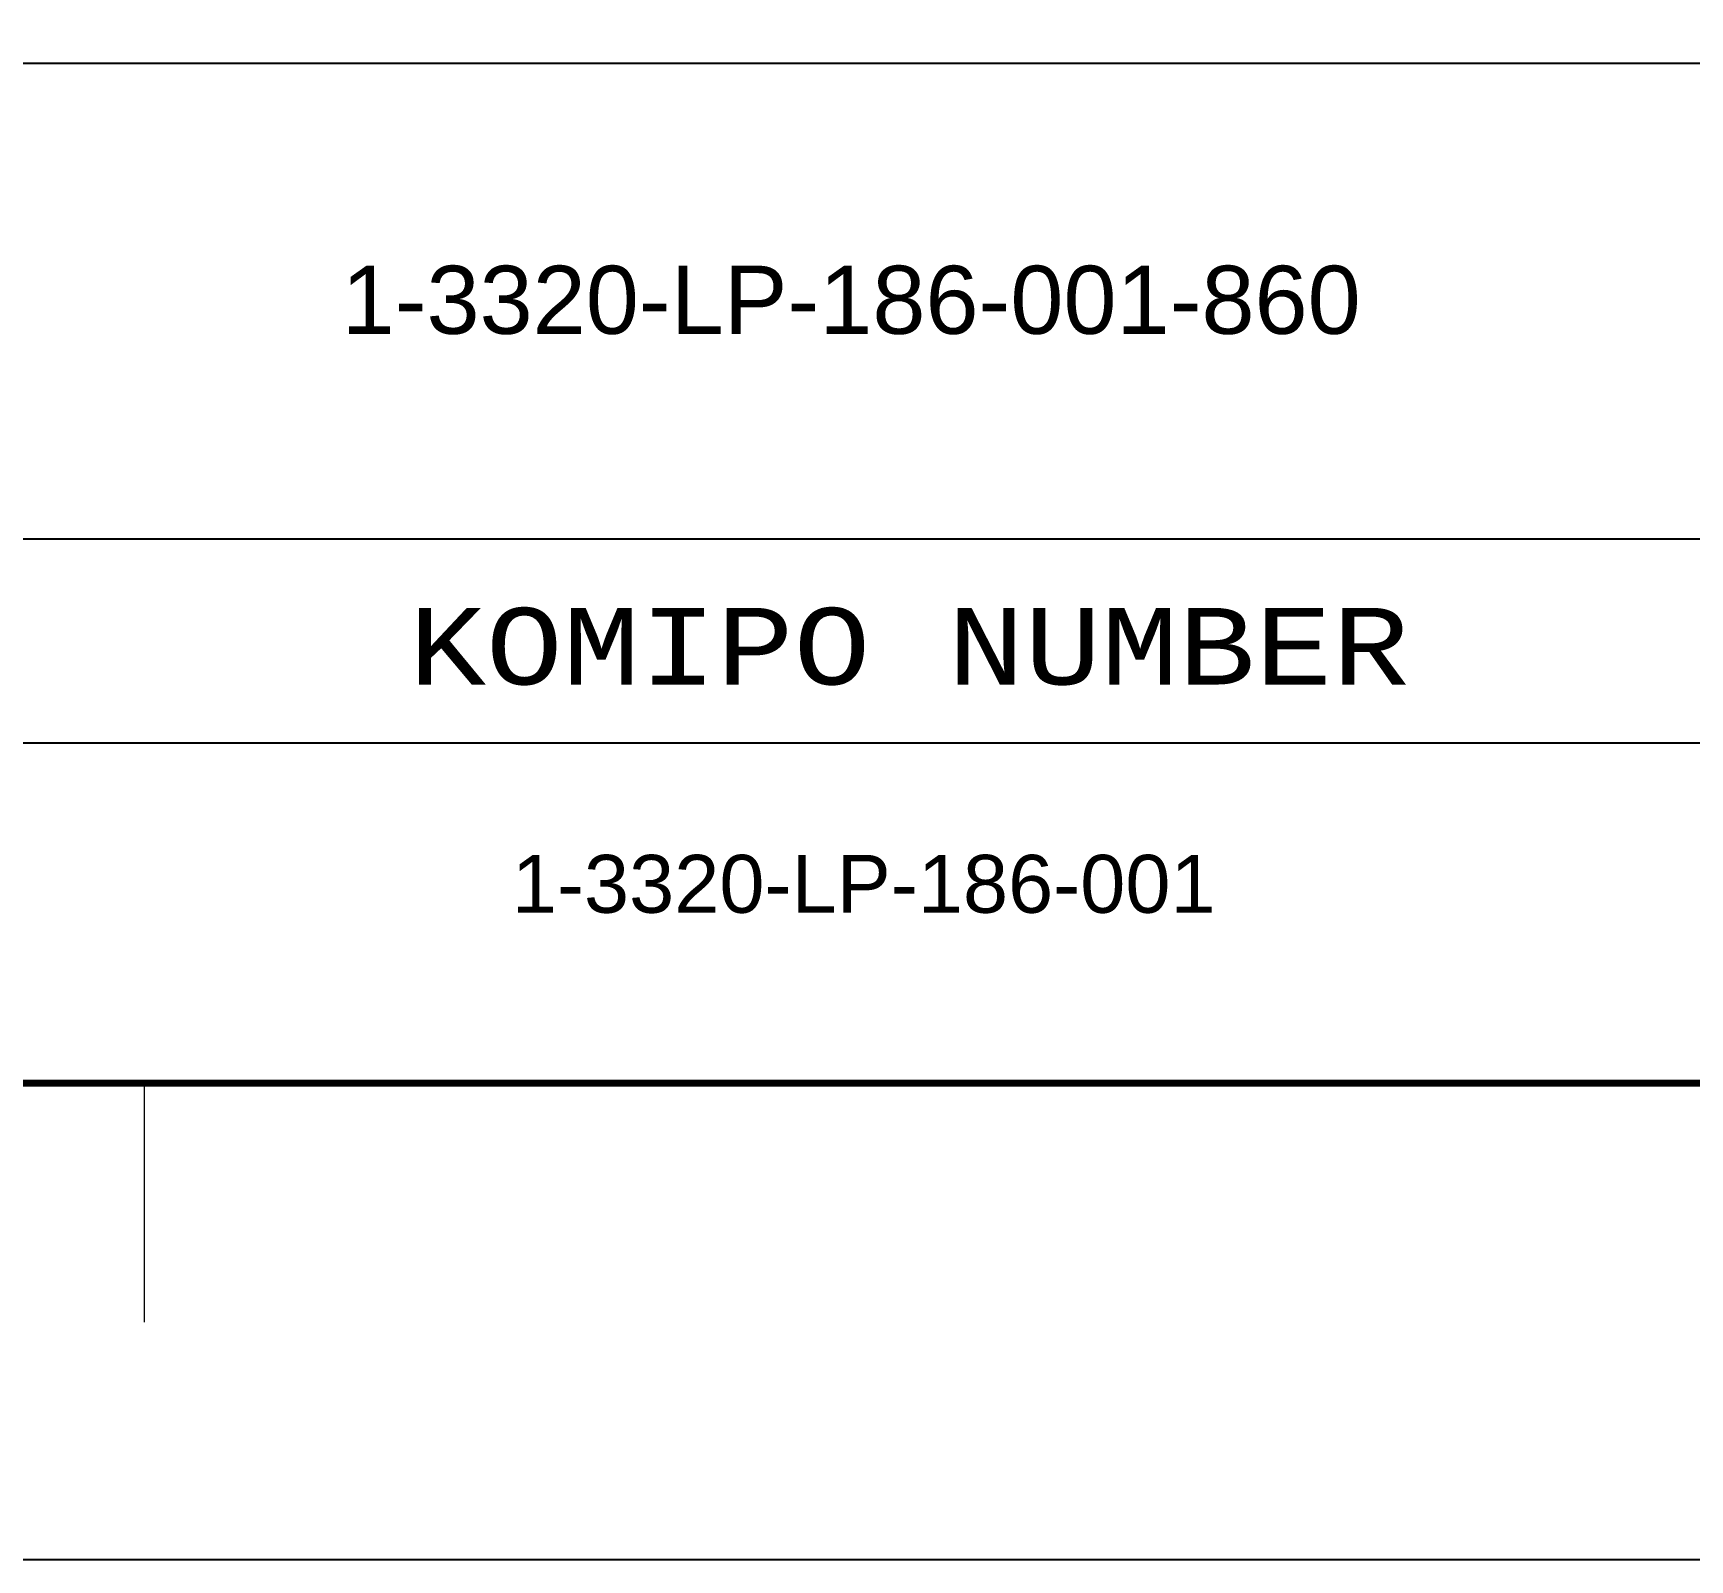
# Model space of a CAD drawing. Header units: inches. Extents: x 0 to 841, y 0 to 594.
# Drawn here: x 724.74 to 773.41, y 0 to 44.83 of the extents above; entities that cross this region are included whole.
import ezdxf
from ezdxf.enums import TextEntityAlignment as Align

# ---------------------------------------------------------------- set-up
doc = ezdxf.new("R2010")
doc.units = ezdxf.units.IN
doc.header["$MEASUREMENT"] = 0
doc.layers.add('BG Border', color=7, linetype='Continuous')
doc.layers.add('FRAME', color=7, linetype='Continuous')
doc.styles.add('Arial', font='arial.ttf')
doc.styles.add('Courier New', font='cour.ttf')

msp = doc.modelspace()

# ---------------------------------------------------------------- linework, layer by layer
at = {"layer": 'BG Border', "color": 7, "linetype": 'Continuous', "lineweight": 25}
for p, q in [((827, 43.94), (677, 43.94)), ((827, 29.967), (677, 29.967)), ((827, 23.98), (677, 23.98)), ((841, 0), (0, 0))]:
    msp.add_line(p, q, dxfattribs=at)
at = {"layer": 'BG Border', "color": 3, "linetype": 'Continuous', "lineweight": 120}
msp.add_line((827, 14), (35, 14), dxfattribs=at)
at = {"layer": 'BG Border', "color": 7, "linetype": 'Continuous', "lineweight": 13}
msp.add_line((728, 14), (728, 6.982), dxfattribs=at)
at = {"layer": 'BG Border', "color": 3, "linetype": 'Continuous', "lineweight": 120}
msp.add_lwpolyline([(827, 580), (35, 580), (35, 14), (827, 14)], close=True, dxfattribs=at)

# ---------------------------------------------------------------- texts
at = {"layer": 'BG Border', "color": 7, "style": 'Courier New', "width": 1.002506}
msp.add_text('KOMIPO NUMBER', height=2.25, dxfattribs=at).set_placement((750.47, 26.829), align=Align.MIDDLE)
at = {"layer": 'FRAME', "color": 2, "style": 'Arial', "width": 1.004063}
for s, height, p in [('1-3320-LP-186-001-860', 2, (733.8, 36)), ('1-3320-LP-186-001', 1.7, (738.8, 19))]:
    msp.add_text(s, height=height, dxfattribs=at).set_placement(p)

doc.saveas('drawing.dxf')
